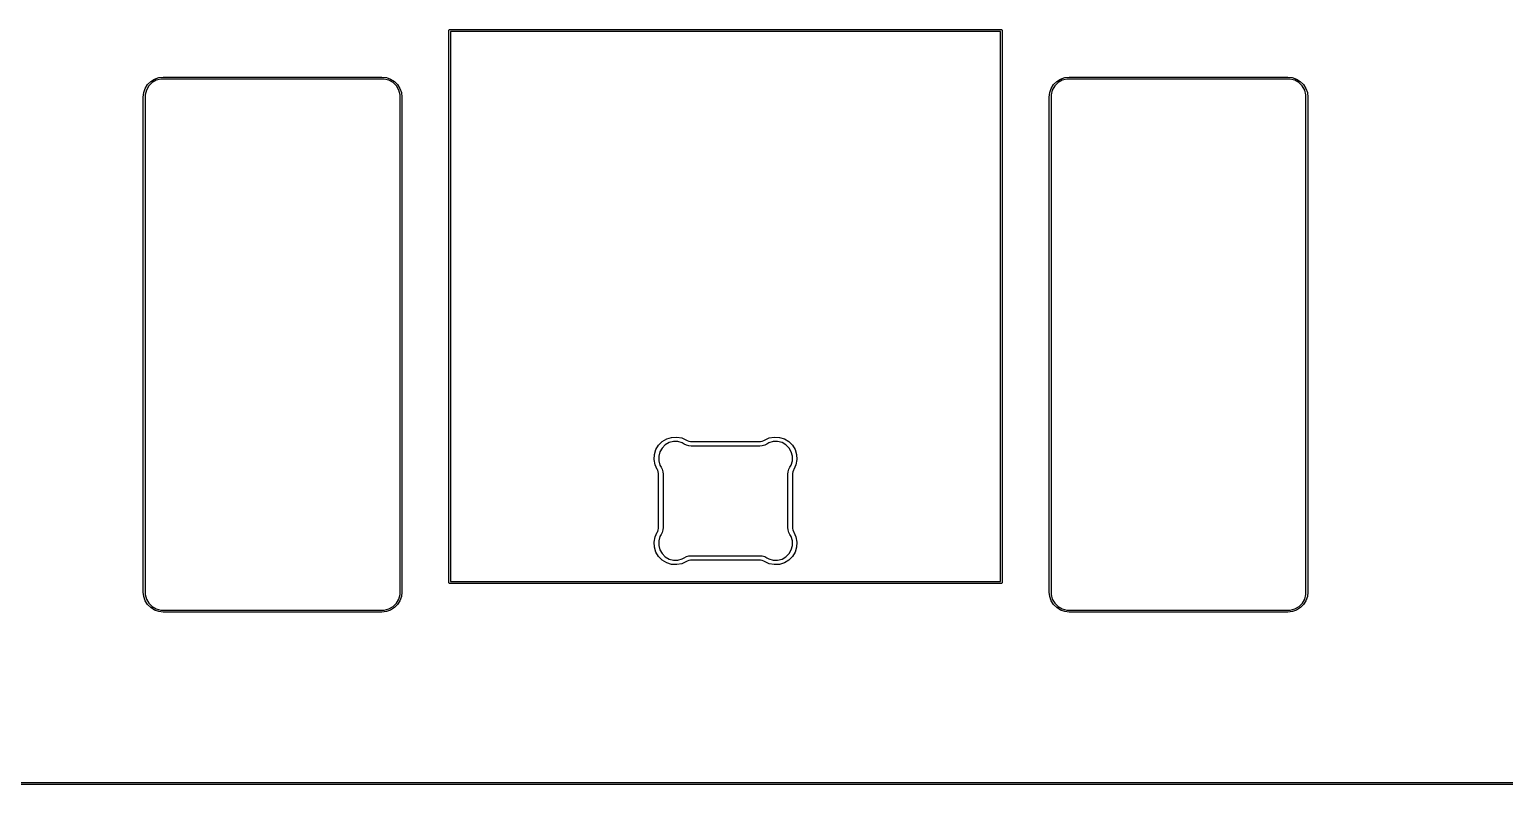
# Model space of a CAD drawing. Header units: millimetres. Extents: x 53 to 494, y -224 to -59.
# Drawn here: x 410.92 to 449.69, y -224.06 to -204.23 of the extents above; entities that cross this region are included whole.
import ezdxf

# ---------------------------------------------------------------- set-up
doc = ezdxf.new("R2010")
doc.units = ezdxf.units.MM
for name, color, linetype, true_color in [('Edge.Cuts', 254, 'CONTINUOUS', 0xd0d2cd), ('F.Courtyard', 6, 'CONTINUOUS', 0xff26e2), ('User.Eco2', 31, 'CONTINUOUS', 0xd8c852)]:
    doc.layers.add(name, color=color, linetype=linetype, true_color=true_color)

msp = doc.modelspace()

# ---------------------------------------------------------------- linework, layer by layer
at = {"layer": 'Edge.Cuts', "linetype": 'CONTINUOUS'}
for p, q in [((421.943, -204.26), (421.944903, -204.250433)), ((421.943, -218.76), (421.943, -204.26)), ((421.944903, -204.250433), (421.958433, -204.236903)), ((421.958433, -204.236903), (421.968, -204.235)), ((421.968, -204.235), (436.468, -204.235)), ((421.993, -204.285), (421.993, -218.735)), ((436.443, -204.285), (421.993, -204.285)), ((436.443, -218.735), (436.443, -204.285)), ((436.468, -204.235), (436.477567, -204.236903)), ((436.477567, -204.236903), (436.491097, -204.250433)), ((436.491097, -204.250433), (436.493, -204.26)), ((436.493, -204.26), (436.493, -218.76)), ((413.924913, -205.893178), (413.963742, -205.782212)), ((413.994121, -205.826658), (413.96175, -205.947466)), ((413.963742, -205.782212), (414.026289, -205.682669)), ((414.056656, -205.718344), (413.994121, -205.826658)), ((414.026289, -205.682669), (414.109418, -205.59954)), ((414.145093, -205.629907), (414.056656, -205.718344)), ((414.109418, -205.59954), (414.208961, -205.536993)), ((414.253407, -205.567372), (414.145093, -205.629907)), ((414.208961, -205.536993), (414.319927, -205.498164)), ((414.374215, -205.535001), (414.253407, -205.567372)), ((414.319927, -205.498164), (414.43675, -205.485001)), ((414.43675, -205.535001), (414.374215, -205.535001)), ((414.43675, -205.485001), (420.18675, -205.485001)), ((420.18675, -205.535001), (414.43675, -205.535001)), ((420.18675, -205.485001), (420.303573, -205.498164)), ((420.249285, -205.535001), (420.18675, -205.535001)), ((420.370093, -205.567372), (420.249285, -205.535001)), ((420.303573, -205.498164), (420.414539, -205.536993)), ((420.478407, -205.629907), (420.370093, -205.567372)), ((420.414539, -205.536993), (420.514082, -205.59954)), ((420.566844, -205.718344), (420.478407, -205.629907)), ((420.514082, -205.59954), (420.597211, -205.682669)), ((420.629379, -205.826658), (420.566844, -205.718344)), ((420.597211, -205.682669), (420.659758, -205.782212)), ((420.66175, -205.947466), (420.629379, -205.826658)), ((420.659758, -205.782212), (420.698587, -205.893178)), ((437.737405, -205.893176), (437.776229, -205.782205)), ((437.80661, -205.826651), (437.774246, -205.947463)), ((437.776229, -205.782205), (437.838776, -205.682658)), ((437.869143, -205.718334), (437.80661, -205.826651)), ((437.838776, -205.682658), (437.921907, -205.599527)), ((437.957583, -205.629894), (437.869143, -205.718334)), ((437.921907, -205.599527), (438.021454, -205.53698)), ((438.0659, -205.567361), (437.957583, -205.629894)), ((438.021454, -205.53698), (438.132425, -205.498156)), ((438.186712, -205.534997), (438.0659, -205.567361)), ((438.132425, -205.498156), (438.249247, -205.485001)), ((438.249248, -205.535001), (438.186712, -205.534997)), ((438.249247, -205.485001), (438.24925, -205.485001)), ((438.24925, -205.535001), (438.249248, -205.535)), ((438.249248, -205.535), (438.249248, -205.535001)), ((438.24925, -205.485001), (443.998039, -205.485001)), ((443.998039, -205.535001), (438.24925, -205.535001)), ((443.998039, -205.485001), (444.114863, -205.498163)), ((444.060574, -205.535), (443.998039, -205.535001)), ((444.181383, -205.56737), (444.060574, -205.535)), ((444.114863, -205.498163), (444.225829, -205.536991)), ((444.289697, -205.629905), (444.181383, -205.56737)), ((444.225829, -205.536991), (444.325372, -205.599538)), ((444.378135, -205.718343), (444.289697, -205.629905)), ((444.325372, -205.599538), (444.408502, -205.682668)), ((444.44067, -205.826657), (444.378135, -205.718343)), ((444.408502, -205.682668), (444.471049, -205.782211)), ((444.47304, -205.947466), (444.44067, -205.826657)), ((444.471049, -205.782211), (444.509877, -205.893177)), ((413.91175, -206.009999), (413.924913, -205.893178)), ((413.91175, -206.010001), (413.91175, -206.009999)), ((413.91175, -219.01), (413.91175, -206.010001)), ((413.96175, -205.947466), (413.96175, -206.009999)), ((413.96175, -206.009999), (413.96175, -206.010001)), ((413.96175, -206.010001), (413.96175, -219.01)), ((420.66175, -206.009999), (420.66175, -205.947466)), ((420.66175, -206.010001), (420.66175, -206.009999)), ((420.66175, -219.01), (420.66175, -206.010001)), ((420.698587, -205.893178), (420.71175, -206.009999)), ((420.71175, -206.009999), (420.71175, -206.010001)), ((420.71175, -206.010001), (420.71175, -219.01)), ((437.72425, -206.009998), (437.737405, -205.893176)), ((437.72425, -206.010001), (437.72425, -206.009998)), ((437.72425, -219.010001), (437.72425, -206.010001)), ((437.774246, -205.947463), (437.77425, -206.009999)), ((437.77425, -206.009999), (437.77425, -206.010001)), ((437.77425, -206.010001), (437.77425, -219.009999)), ((444.473039, -206.010001), (444.47304, -205.947466)), ((444.473039, -206.010003), (444.473039, -206.010001)), ((444.47425, -219.009999), (444.473039, -206.010003)), ((444.509877, -205.893177), (444.523038, -206.009996)), ((444.523038, -206.009996), (444.523039, -206.009999)), ((444.523039, -206.009999), (444.52425, -219.009999)), ((427.389909, -215.268609), (427.459884, -215.152651)), ((427.459884, -215.152651), (427.555651, -215.056884)), ((427.631536, -215.145095), (427.548095, -215.228536)), ((427.555651, -215.056884), (427.671609, -214.986909)), ((427.734018, -215.086593), (427.631536, -215.145095)), ((427.671609, -214.986909), (427.800974, -214.946819)), ((427.848294, -215.057167), (427.734018, -215.086593)), ((427.800974, -214.946819), (427.936181, -214.938958)), ((427.966285, -215.058897), (427.848294, -215.057167)), ((427.936181, -214.938958), (428.06932, -214.963787)), ((428.079649, -215.09166), (427.966285, -215.058897)), ((428.06932, -214.963787), (428.192603, -215.019852)), ((428.130082, -215.122277), (428.079649, -215.09166)), ((428.130084, -215.122279), (428.130082, -215.122277)), ((428.189026, -215.15124), (428.130084, -215.122279)), ((428.252249, -215.16901), (428.189026, -215.15124)), ((428.192603, -215.019852), (428.192606, -215.019853)), ((428.192606, -215.019853), (428.211358, -215.031327)), ((428.211358, -215.031327), (428.252425, -215.047036)), ((428.252425, -215.047036), (428.295662, -215.055023)), ((428.295662, -215.055023), (428.317646, -215.055)), ((428.317646, -215.055), (428.317647, -215.055)), ((428.317647, -215.055), (429.218, -215.055)), ((429.218, -215.055), (430.118353, -215.055)), ((430.118353, -215.055), (430.118354, -215.055)), ((430.118354, -215.055), (430.118355, -215.055)), ((430.118355, -215.055), (430.140339, -215.055024)), ((430.140339, -215.055024), (430.183575, -215.047037)), ((430.183575, -215.047037), (430.224641, -215.031328)), ((430.246974, -215.15124), (430.183751, -215.169011)), ((430.224641, -215.031328), (430.243393, -215.019854)), ((430.243393, -215.019854), (430.243394, -215.019853)), ((430.243394, -215.019853), (430.243395, -215.019853)), ((430.243395, -215.019853), (430.36668, -214.963787)), ((430.305917, -215.122278), (430.246974, -215.15124)), ((430.356351, -215.091661), (430.305917, -215.122277)), ((430.305917, -215.122277), (430.305917, -215.122278)), ((430.469715, -215.058898), (430.356351, -215.091661)), ((430.36668, -214.963787), (430.499819, -214.938959)), ((430.587706, -215.057168), (430.469715, -215.058898)), ((430.499819, -214.938959), (430.635026, -214.94682)), ((430.701982, -215.086594), (430.587706, -215.057168)), ((430.635026, -214.94682), (430.764391, -214.98691)), ((430.804463, -215.145096), (430.701982, -215.086594)), ((430.764391, -214.98691), (430.880348, -215.056885)), ((430.887904, -215.228537), (430.804463, -215.145096)), ((430.880348, -215.056885), (430.976115, -215.152652)), ((430.976115, -215.152652), (431.04609, -215.268609)), ((427.341958, -215.533181), (427.349819, -215.397974)), ((427.366787, -215.66632), (427.341958, -215.533181)), ((427.349819, -215.397974), (427.389909, -215.268609)), ((427.489593, -215.331018), (427.460167, -215.445294)), ((427.460167, -215.445294), (427.461897, -215.563285)), ((427.548095, -215.228536), (427.489593, -215.331018)), ((428.317646, -215.174999), (428.252249, -215.16901)), ((428.317647, -215.175), (428.317646, -215.174999)), ((428.317648, -215.175), (428.317647, -215.175)), ((429.218, -215.175), (428.317648, -215.175)), ((430.118351, -215.175), (429.218, -215.175)), ((430.118353, -215.175), (430.118351, -215.175)), ((430.118354, -215.174999), (430.118353, -215.175)), ((430.183751, -215.169011), (430.118354, -215.174999)), ((430.946406, -215.331018), (430.887904, -215.228537)), ((430.975832, -215.445294), (430.946406, -215.331018)), ((430.974102, -215.563285), (430.975832, -215.445294)), ((431.04609, -215.268609), (431.08618, -215.397974)), ((431.094041, -215.533181), (431.069213, -215.66632)), ((431.08618, -215.397974), (431.094041, -215.533181)), ((427.422852, -215.789603), (427.366787, -215.66632)), ((427.422853, -215.789606), (427.422852, -215.789603)), ((427.434327, -215.808358), (427.422853, -215.789606)), ((427.450036, -215.849425), (427.434327, -215.808358)), ((427.458023, -215.892662), (427.450036, -215.849425)), ((427.457999, -216.615), (427.458, -215.914647)), ((427.458, -215.914646), (427.458023, -215.892662)), ((427.458, -215.914647), (427.458, -215.914646)), ((427.461897, -215.563285), (427.49466, -215.676649)), ((427.49466, -215.676649), (427.525277, -215.727082)), ((427.525277, -215.727082), (427.525279, -215.727084)), ((427.525279, -215.727084), (427.55424, -215.786026)), ((427.55424, -215.786026), (427.57201, -215.849249)), ((427.57201, -215.849249), (427.577999, -215.914646)), ((427.577999, -215.914646), (427.578, -215.914647)), ((427.578, -215.914647), (427.577999, -216.615)), ((430.858, -215.914647), (430.858003, -215.914631)), ((430.858001, -216.615), (430.858, -215.914647)), ((430.858003, -215.914631), (430.863978, -215.849252)), ((430.863978, -215.849252), (430.881753, -215.786017)), ((430.881753, -215.786017), (430.910719, -215.727089)), ((430.910719, -215.727089), (430.910721, -215.727085)), ((430.910721, -215.727085), (430.910726, -215.727075)), ((430.910726, -215.727075), (430.91073, -215.727069)), ((430.91073, -215.727069), (430.910731, -215.727067)), ((430.910731, -215.727067), (430.941339, -215.676649)), ((430.941339, -215.676649), (430.974102, -215.563285)), ((430.985953, -215.849422), (430.977972, -215.89265)), ((430.977972, -215.89265), (430.978, -215.914629)), ((430.978, -215.914629), (430.977997, -215.914635)), ((430.977997, -215.914635), (430.978, -215.914647)), ((430.978, -215.914647), (430.978001, -216.615)), ((431.001663, -215.808366), (430.985953, -215.849422)), ((431.013138, -215.789621), (431.001663, -215.808366)), ((431.01314, -215.78961), (431.013138, -215.789621)), ((431.013147, -215.789605), (431.01314, -215.78961)), ((431.069213, -215.66632), (431.013147, -215.789605)), ((427.458, -217.315353), (427.457999, -216.615)), ((427.577999, -216.615), (427.577999, -217.315351)), ((430.858, -217.31535), (430.858001, -216.615)), ((430.978001, -216.615), (430.978, -217.315353)), ((427.366787, -217.56368), (427.422853, -217.440395)), ((427.422853, -217.440394), (427.434327, -217.421642)), ((427.422853, -217.440395), (427.422853, -217.440394)), ((427.434327, -217.421642), (427.450036, -217.380575)), ((427.450036, -217.380575), (427.458023, -217.337338)), ((427.458, -217.315354), (427.458, -217.315353)), ((427.458023, -217.337338), (427.458, -217.315354)), ((427.55424, -217.443974), (427.525279, -217.502916)), ((427.57201, -217.380751), (427.55424, -217.443974)), ((427.578, -217.315352), (427.57201, -217.380751)), ((427.577999, -217.315351), (427.578, -217.315352)), ((430.858, -217.315351), (430.858, -217.31535)), ((430.863989, -217.380751), (430.858, -217.315351)), ((430.88176, -217.443974), (430.863989, -217.380751)), ((430.91072, -217.502913), (430.88176, -217.443974)), ((430.978, -217.315355), (430.977976, -217.337339)), ((430.977976, -217.337339), (430.985963, -217.380575)), ((430.978, -217.315353), (430.977999, -217.315354)), ((430.977999, -217.315354), (430.978, -217.315355)), ((430.985963, -217.380575), (431.001672, -217.421641)), ((431.001672, -217.421641), (431.013146, -217.440393)), ((431.013146, -217.440393), (431.013147, -217.440394)), ((431.013147, -217.440394), (431.069214, -217.56368)), ((427.341959, -217.696819), (427.366787, -217.56368)), ((427.34982, -217.832026), (427.341959, -217.696819)), ((427.38991, -217.961391), (427.34982, -217.832026)), ((427.461898, -217.666715), (427.460168, -217.784706)), ((427.460168, -217.784706), (427.489594, -217.898982)), ((427.494661, -217.553351), (427.461898, -217.666715)), ((427.525277, -217.502917), (427.494661, -217.553351)), ((427.525279, -217.502916), (427.525277, -217.502917)), ((430.910721, -217.502916), (430.91072, -217.502913)), ((430.94134, -217.553351), (430.910721, -217.502916)), ((430.974104, -217.666716), (430.94134, -217.553351)), ((430.946408, -217.898983), (430.975834, -217.784707)), ((430.975834, -217.784707), (430.974104, -217.666716)), ((431.086183, -217.832026), (431.046092, -217.961392)), ((431.069214, -217.56368), (431.094043, -217.696819)), ((431.094043, -217.696819), (431.086183, -217.832026)), ((427.459885, -218.077348), (427.38991, -217.961391)), ((427.555652, -218.173115), (427.459885, -218.077348)), ((427.489594, -217.898982), (427.548096, -218.001463)), ((427.548096, -218.001463), (427.631537, -218.084904)), ((427.671609, -218.24309), (427.555652, -218.173115)), ((427.631537, -218.084904), (427.734018, -218.143406)), ((427.800974, -218.28318), (427.671609, -218.24309)), ((427.734018, -218.143406), (427.848294, -218.172832)), ((427.848294, -218.172832), (427.966285, -218.171102)), ((428.06932, -218.266213), (427.936181, -218.291041)), ((427.966285, -218.171102), (428.079649, -218.138339)), ((428.192603, -218.210147), (428.06932, -218.266213)), ((428.079649, -218.138339), (428.130082, -218.107722)), ((428.130082, -218.107722), (428.130084, -218.107721)), ((428.130084, -218.107721), (428.189026, -218.07876)), ((428.189026, -218.07876), (428.252249, -218.06099)), ((428.192606, -218.210147), (428.192603, -218.210147)), ((428.211358, -218.198673), (428.192606, -218.210147)), ((428.252425, -218.182964), (428.211358, -218.198673)), ((428.252249, -218.06099), (428.317646, -218.055)), ((428.295662, -218.174977), (428.252425, -218.182964)), ((428.317646, -218.175), (428.295662, -218.174977)), ((428.317646, -218.055), (428.317647, -218.055)), ((428.317647, -218.175), (428.317646, -218.174999)), ((428.317646, -218.174999), (428.317646, -218.175)), ((428.317647, -218.055), (429.218, -218.055)), ((429.218, -218.175), (428.317647, -218.175)), ((429.218, -218.055), (430.118353, -218.055)), ((430.118352, -218.175), (429.218, -218.175)), ((430.118353, -218.175), (430.118352, -218.175)), ((430.118353, -218.055), (430.118354, -218.055)), ((430.140337, -218.174977), (430.118353, -218.174999)), ((430.118353, -218.174999), (430.118353, -218.175)), ((430.118354, -218.055), (430.183752, -218.060991)), ((430.183575, -218.182965), (430.140337, -218.174977)), ((430.224642, -218.198674), (430.183575, -218.182965)), ((430.183752, -218.060991), (430.246973, -218.078761)), ((430.243393, -218.210146), (430.224642, -218.198674)), ((430.243394, -218.210147), (430.243393, -218.210146)), ((430.36668, -218.266214), (430.243394, -218.210147)), ((430.246973, -218.078761), (430.305914, -218.10772)), ((430.305914, -218.10772), (430.305916, -218.107721)), ((430.305916, -218.107721), (430.356351, -218.13834)), ((430.356351, -218.13834), (430.469716, -218.171104)), ((430.499819, -218.291043), (430.36668, -218.266214)), ((430.469716, -218.171104), (430.587707, -218.172834)), ((430.587707, -218.172834), (430.701983, -218.143408)), ((430.764392, -218.243092), (430.635026, -218.283183)), ((430.701983, -218.143408), (430.804465, -218.084907)), ((430.88035, -218.173117), (430.764392, -218.243092)), ((430.804465, -218.084907), (430.887907, -218.001465)), ((430.976117, -218.07735), (430.88035, -218.173117)), ((430.887907, -218.001465), (430.946408, -217.898983)), ((431.046092, -217.961392), (430.976117, -218.07735)), ((427.936181, -218.291041), (427.800974, -218.28318)), ((430.635026, -218.283183), (430.499819, -218.291043)), ((413.91175, -219.010001), (413.91175, -219.01)), ((413.924913, -219.126824), (413.91175, -219.010001)), ((413.96175, -219.01), (413.96175, -219.010001)), ((413.96175, -219.010001), (413.96175, -219.072536)), ((420.66175, -219.010001), (420.66175, -219.01)), ((420.66175, -219.072536), (420.66175, -219.010001)), ((420.71175, -219.010001), (420.698587, -219.126824)), ((420.71175, -219.01), (420.71175, -219.010001)), ((421.944903, -218.769567), (421.943, -218.76)), ((421.958433, -218.783097), (421.944903, -218.769567)), ((421.968, -218.785), (421.958433, -218.783097)), ((436.468, -218.785), (421.968, -218.785)), ((421.993, -218.735), (436.443, -218.735)), ((436.477567, -218.783097), (436.468, -218.785)), ((436.491097, -218.769567), (436.477567, -218.783097)), ((436.493, -218.76), (436.491097, -218.769567)), ((437.72425, -219.010002), (437.72425, -219.010001)), ((437.737415, -219.126824), (437.72425, -219.010002)), ((437.77425, -219.009999), (437.77425, -219.01)), ((437.77425, -219.01), (437.774251, -219.072535)), ((444.474246, -219.072533), (444.47425, -219.009999)), ((444.52425, -219.010003), (444.51108, -219.126823)), ((444.52425, -219.009999), (444.524249, -219.010001)), ((444.524249, -219.010001), (444.52425, -219.010003)), ((413.963742, -219.23779), (413.924913, -219.126824)), ((413.96175, -219.072536), (413.994121, -219.193344)), ((414.026289, -219.337333), (413.963742, -219.23779)), ((413.994121, -219.193344), (414.056656, -219.301658)), ((414.109418, -219.420462), (414.026289, -219.337333)), ((414.056656, -219.301658), (414.145093, -219.390095)), ((414.208961, -219.483009), (414.109418, -219.420462)), ((414.145093, -219.390095), (414.253407, -219.45263)), ((420.370093, -219.45263), (420.478407, -219.390095)), ((420.514082, -219.420462), (420.414539, -219.483009)), ((420.478407, -219.390095), (420.566844, -219.301658)), ((420.597211, -219.337333), (420.514082, -219.420462)), ((420.566844, -219.301658), (420.629379, -219.193344)), ((420.659758, -219.23779), (420.597211, -219.337333)), ((420.629379, -219.193344), (420.66175, -219.072536)), ((420.698587, -219.126824), (420.659758, -219.23779)), ((437.776245, -219.237788), (437.737415, -219.126824)), ((437.774251, -219.072535), (437.806624, -219.193342)), ((437.838793, -219.33733), (437.776245, -219.237788)), ((437.806624, -219.193342), (437.869159, -219.301654)), ((437.921921, -219.420458), (437.838793, -219.33733)), ((437.869159, -219.301654), (437.957597, -219.390092)), ((438.021463, -219.483006), (437.921921, -219.420458)), ((437.957597, -219.390092), (438.065909, -219.452627)), ((444.182587, -219.452621), (444.290897, -219.390084)), ((444.326573, -219.420451), (444.227033, -219.482999)), ((444.290897, -219.390084), (444.379333, -219.301648)), ((444.4097, -219.337324), (444.326573, -219.420451)), ((444.379333, -219.301648), (444.44187, -219.193338)), ((444.472248, -219.237784), (444.4097, -219.337324)), ((444.44187, -219.193338), (444.474246, -219.072533)), ((444.51108, -219.126823), (444.472248, -219.237784)), ((414.319927, -219.521838), (414.208961, -219.483009)), ((414.253407, -219.45263), (414.374215, -219.485001)), ((414.43675, -219.535001), (414.319927, -219.521838)), ((414.374215, -219.485001), (414.43675, -219.485001)), ((414.43675, -219.485001), (420.18675, -219.485001)), ((420.18675, -219.535001), (414.43675, -219.535001)), ((420.18675, -219.485001), (420.249285, -219.485001)), ((420.303573, -219.521838), (420.18675, -219.535001)), ((420.249285, -219.485001), (420.370093, -219.45263)), ((420.414539, -219.483009), (420.303573, -219.521838)), ((438.132427, -219.521836), (438.021463, -219.483006)), ((438.065909, -219.452627), (438.186716, -219.485)), ((438.249249, -219.535001), (438.132427, -219.521836)), ((438.186716, -219.485), (438.249251, -219.485001)), ((438.24925, -219.535001), (438.249249, -219.535)), ((438.249249, -219.535), (438.249249, -219.535001)), ((443.99925, -219.535001), (438.24925, -219.535001)), ((438.249251, -219.485001), (443.999248, -219.485001)), ((443.999248, -219.485001), (444.061782, -219.484997)), ((443.999251, -219.535), (443.99925, -219.535001)), ((443.999252, -219.535001), (443.999251, -219.535)), ((444.116072, -219.521831), (443.999252, -219.535001)), ((444.061782, -219.484997), (444.182587, -219.452621)), ((444.227033, -219.482999), (444.116072, -219.521831)), ((493.5, -224.065), (53.5, -224.065)), ((53.525, -224.015), (493.475, -224.015))]:
    msp.add_line(p, q, dxfattribs=at)
at = {"layer": 'F.Courtyard', "linetype": 'CONTINUOUS'}
for p, q in [((421.943, -204.26), (421.944903, -204.250433)), ((421.943, -218.76), (421.943, -204.26)), ((421.944903, -204.250433), (421.958433, -204.236903)), ((421.958433, -204.236903), (421.968, -204.235)), ((421.968, -204.235), (436.468, -204.235)), ((421.993, -204.285), (421.993, -218.735)), ((436.443, -204.285), (421.993, -204.285)), ((436.443, -218.735), (436.443, -204.285)), ((436.468, -204.235), (436.477567, -204.236903)), ((436.477567, -204.236903), (436.491097, -204.250433)), ((436.491097, -204.250433), (436.493, -204.26)), ((436.493, -204.26), (436.493, -218.76)), ((413.924913, -205.893178), (413.963742, -205.782212)), ((413.994121, -205.826658), (413.96175, -205.947466)), ((413.963742, -205.782212), (414.026289, -205.682669)), ((414.056656, -205.718344), (413.994121, -205.826658)), ((414.026289, -205.682669), (414.109418, -205.59954)), ((414.145093, -205.629907), (414.056656, -205.718344)), ((414.109418, -205.59954), (414.208961, -205.536993)), ((414.253407, -205.567372), (414.145093, -205.629907)), ((414.208961, -205.536993), (414.319927, -205.498164)), ((414.374215, -205.535001), (414.253407, -205.567372)), ((414.319927, -205.498164), (414.43675, -205.485001)), ((414.43675, -205.535001), (414.374215, -205.535001)), ((414.43675, -205.485001), (420.18675, -205.485001)), ((420.18675, -205.535001), (414.43675, -205.535001)), ((420.18675, -205.485001), (420.303573, -205.498164)), ((420.249285, -205.535001), (420.18675, -205.535001)), ((420.370093, -205.567372), (420.249285, -205.535001)), ((420.303573, -205.498164), (420.414539, -205.536993)), ((420.478407, -205.629907), (420.370093, -205.567372)), ((420.414539, -205.536993), (420.514082, -205.59954)), ((420.566844, -205.718344), (420.478407, -205.629907)), ((420.514082, -205.59954), (420.597211, -205.682669)), ((420.629379, -205.826658), (420.566844, -205.718344)), ((420.597211, -205.682669), (420.659758, -205.782212)), ((420.66175, -205.947466), (420.629379, -205.826658)), ((420.659758, -205.782212), (420.698587, -205.893178)), ((437.737405, -205.893176), (437.776229, -205.782205)), ((437.80661, -205.826651), (437.774246, -205.947463)), ((437.776229, -205.782205), (437.838776, -205.682658)), ((437.869143, -205.718334), (437.80661, -205.826651)), ((437.838776, -205.682658), (437.921907, -205.599527)), ((437.957583, -205.629894), (437.869143, -205.718334)), ((437.921907, -205.599527), (438.021454, -205.53698)), ((438.0659, -205.567361), (437.957583, -205.629894)), ((438.021454, -205.53698), (438.132425, -205.498156)), ((438.186712, -205.534997), (438.0659, -205.567361)), ((438.132425, -205.498156), (438.249247, -205.485001)), ((438.249248, -205.535001), (438.186712, -205.534997)), ((438.249247, -205.485001), (438.24925, -205.485001)), ((438.24925, -205.535001), (438.249248, -205.535)), ((438.249248, -205.535), (438.249248, -205.535001)), ((438.24925, -205.485001), (443.998039, -205.485001)), ((443.998039, -205.535001), (438.24925, -205.535001)), ((443.998039, -205.485001), (444.114863, -205.498163)), ((444.060574, -205.535), (443.998039, -205.535001)), ((444.181383, -205.56737), (444.060574, -205.535)), ((444.114863, -205.498163), (444.225829, -205.536991)), ((444.289697, -205.629905), (444.181383, -205.56737)), ((444.225829, -205.536991), (444.325372, -205.599538)), ((444.378135, -205.718343), (444.289697, -205.629905)), ((444.325372, -205.599538), (444.408502, -205.682668)), ((444.44067, -205.826657), (444.378135, -205.718343)), ((444.408502, -205.682668), (444.471049, -205.782211)), ((444.47304, -205.947466), (444.44067, -205.826657)), ((444.471049, -205.782211), (444.509877, -205.893177)), ((413.91175, -206.009999), (413.924913, -205.893178)), ((413.91175, -206.010001), (413.91175, -206.009999)), ((413.91175, -219.01), (413.91175, -206.010001)), ((413.96175, -205.947466), (413.96175, -206.009999)), ((413.96175, -206.009999), (413.96175, -206.010001)), ((413.96175, -206.010001), (413.96175, -219.01)), ((420.66175, -206.009999), (420.66175, -205.947466)), ((420.66175, -206.010001), (420.66175, -206.009999)), ((420.66175, -219.01), (420.66175, -206.010001)), ((420.698587, -205.893178), (420.71175, -206.009999)), ((420.71175, -206.009999), (420.71175, -206.010001)), ((420.71175, -206.010001), (420.71175, -219.01)), ((437.72425, -206.009998), (437.737405, -205.893176)), ((437.72425, -206.010001), (437.72425, -206.009998)), ((437.72425, -219.010001), (437.72425, -206.010001)), ((437.774246, -205.947463), (437.77425, -206.009999)), ((437.77425, -206.009999), (437.77425, -206.010001)), ((437.77425, -206.010001), (437.77425, -219.009999)), ((444.473039, -206.010001), (444.47304, -205.947466)), ((444.473039, -206.010003), (444.473039, -206.010001)), ((444.47425, -219.009999), (444.473039, -206.010003)), ((444.509877, -205.893177), (444.523038, -206.009996)), ((444.523038, -206.009996), (444.523039, -206.009999)), ((444.523039, -206.009999), (444.52425, -219.009999)), ((427.389909, -215.268609), (427.459884, -215.152651)), ((427.459884, -215.152651), (427.555651, -215.056884)), ((427.631536, -215.145095), (427.548095, -215.228536)), ((427.555651, -215.056884), (427.671609, -214.986909)), ((427.734018, -215.086593), (427.631536, -215.145095)), ((427.671609, -214.986909), (427.800974, -214.946819)), ((427.848294, -215.057167), (427.734018, -215.086593)), ((427.800974, -214.946819), (427.936181, -214.938958)), ((427.966285, -215.058897), (427.848294, -215.057167)), ((427.936181, -214.938958), (428.06932, -214.963787)), ((428.079649, -215.09166), (427.966285, -215.058897)), ((428.06932, -214.963787), (428.192603, -215.019852)), ((428.130082, -215.122277), (428.079649, -215.09166)), ((428.130084, -215.122279), (428.130082, -215.122277)), ((428.189026, -215.15124), (428.130084, -215.122279)), ((428.252249, -215.16901), (428.189026, -215.15124)), ((428.192603, -215.019852), (428.192606, -215.019853)), ((428.192606, -215.019853), (428.211358, -215.031327)), ((428.211358, -215.031327), (428.252425, -215.047036)), ((428.252425, -215.047036), (428.295662, -215.055023)), ((428.295662, -215.055023), (428.317646, -215.055)), ((428.317646, -215.055), (428.317647, -215.055)), ((428.317647, -215.055), (429.218, -215.055)), ((429.218, -215.055), (430.118353, -215.055)), ((430.118353, -215.055), (430.118354, -215.055)), ((430.118354, -215.055), (430.118355, -215.055)), ((430.118355, -215.055), (430.140339, -215.055024)), ((430.140339, -215.055024), (430.183575, -215.047037)), ((430.183575, -215.047037), (430.224641, -215.031328)), ((430.246974, -215.15124), (430.183751, -215.169011)), ((430.224641, -215.031328), (430.243393, -215.019854)), ((430.243393, -215.019854), (430.243394, -215.019853)), ((430.243394, -215.019853), (430.243395, -215.019853)), ((430.243395, -215.019853), (430.36668, -214.963787)), ((430.305917, -215.122278), (430.246974, -215.15124)), ((430.356351, -215.091661), (430.305917, -215.122277)), ((430.305917, -215.122277), (430.305917, -215.122278)), ((430.469715, -215.058898), (430.356351, -215.091661)), ((430.36668, -214.963787), (430.499819, -214.938959)), ((430.587706, -215.057168), (430.469715, -215.058898)), ((430.499819, -214.938959), (430.635026, -214.94682)), ((430.701982, -215.086594), (430.587706, -215.057168)), ((430.635026, -214.94682), (430.764391, -214.98691)), ((430.804463, -215.145096), (430.701982, -215.086594)), ((430.764391, -214.98691), (430.880348, -215.056885)), ((430.887904, -215.228537), (430.804463, -215.145096)), ((430.880348, -215.056885), (430.976115, -215.152652)), ((430.976115, -215.152652), (431.04609, -215.268609)), ((427.341958, -215.533181), (427.349819, -215.397974)), ((427.366787, -215.66632), (427.341958, -215.533181)), ((427.349819, -215.397974), (427.389909, -215.268609)), ((427.489593, -215.331018), (427.460167, -215.445294)), ((427.460167, -215.445294), (427.461897, -215.563285)), ((427.548095, -215.228536), (427.489593, -215.331018)), ((428.317646, -215.174999), (428.252249, -215.16901)), ((428.317647, -215.175), (428.317646, -215.174999)), ((428.317648, -215.175), (428.317647, -215.175)), ((429.218, -215.175), (428.317648, -215.175)), ((430.118351, -215.175), (429.218, -215.175)), ((430.118353, -215.175), (430.118351, -215.175)), ((430.118354, -215.174999), (430.118353, -215.175)), ((430.183751, -215.169011), (430.118354, -215.174999)), ((430.946406, -215.331018), (430.887904, -215.228537)), ((430.975832, -215.445294), (430.946406, -215.331018)), ((430.974102, -215.563285), (430.975832, -215.445294)), ((431.04609, -215.268609), (431.08618, -215.397974)), ((431.094041, -215.533181), (431.069213, -215.66632)), ((431.08618, -215.397974), (431.094041, -215.533181)), ((427.422852, -215.789603), (427.366787, -215.66632)), ((427.422853, -215.789606), (427.422852, -215.789603)), ((427.434327, -215.808358), (427.422853, -215.789606)), ((427.450036, -215.849425), (427.434327, -215.808358)), ((427.458023, -215.892662), (427.450036, -215.849425)), ((427.457999, -216.615), (427.458, -215.914647)), ((427.458, -215.914646), (427.458023, -215.892662)), ((427.458, -215.914647), (427.458, -215.914646)), ((427.461897, -215.563285), (427.49466, -215.676649)), ((427.49466, -215.676649), (427.525277, -215.727082)), ((427.525277, -215.727082), (427.525279, -215.727084)), ((427.525279, -215.727084), (427.55424, -215.786026)), ((427.55424, -215.786026), (427.57201, -215.849249)), ((427.57201, -215.849249), (427.577999, -215.914646)), ((427.577999, -215.914646), (427.578, -215.914647)), ((427.578, -215.914647), (427.577999, -216.615)), ((430.858, -215.914647), (430.858003, -215.914631)), ((430.858001, -216.615), (430.858, -215.914647)), ((430.858003, -215.914631), (430.863978, -215.849252)), ((430.863978, -215.849252), (430.881753, -215.786017)), ((430.881753, -215.786017), (430.910719, -215.727089)), ((430.910719, -215.727089), (430.910721, -215.727085)), ((430.910721, -215.727085), (430.910726, -215.727075)), ((430.910726, -215.727075), (430.91073, -215.727069)), ((430.91073, -215.727069), (430.910731, -215.727067)), ((430.910731, -215.727067), (430.941339, -215.676649)), ((430.941339, -215.676649), (430.974102, -215.563285)), ((430.985953, -215.849422), (430.977972, -215.89265)), ((430.977972, -215.89265), (430.978, -215.914629)), ((430.978, -215.914629), (430.977997, -215.914635)), ((430.977997, -215.914635), (430.978, -215.914647)), ((430.978, -215.914647), (430.978001, -216.615)), ((431.001663, -215.808366), (430.985953, -215.849422)), ((431.013138, -215.789621), (431.001663, -215.808366)), ((431.01314, -215.78961), (431.013138, -215.789621)), ((431.013147, -215.789605), (431.01314, -215.78961)), ((431.069213, -215.66632), (431.013147, -215.789605)), ((427.458, -217.315353), (427.457999, -216.615)), ((427.577999, -216.615), (427.577999, -217.315351)), ((430.858, -217.31535), (430.858001, -216.615)), ((430.978001, -216.615), (430.978, -217.315353)), ((427.366787, -217.56368), (427.422853, -217.440395)), ((427.422853, -217.440394), (427.434327, -217.421642)), ((427.422853, -217.440395), (427.422853, -217.440394)), ((427.434327, -217.421642), (427.450036, -217.380575)), ((427.450036, -217.380575), (427.458023, -217.337338)), ((427.458, -217.315354), (427.458, -217.315353)), ((427.458023, -217.337338), (427.458, -217.315354)), ((427.55424, -217.443974), (427.525279, -217.502916)), ((427.57201, -217.380751), (427.55424, -217.443974)), ((427.578, -217.315352), (427.57201, -217.380751)), ((427.577999, -217.315351), (427.578, -217.315352)), ((430.858, -217.315351), (430.858, -217.31535)), ((430.863989, -217.380751), (430.858, -217.315351)), ((430.88176, -217.443974), (430.863989, -217.380751)), ((430.91072, -217.502913), (430.88176, -217.443974)), ((430.978, -217.315355), (430.977976, -217.337339)), ((430.977976, -217.337339), (430.985963, -217.380575)), ((430.978, -217.315353), (430.977999, -217.315354)), ((430.977999, -217.315354), (430.978, -217.315355)), ((430.985963, -217.380575), (431.001672, -217.421641)), ((431.001672, -217.421641), (431.013146, -217.440393)), ((431.013146, -217.440393), (431.013147, -217.440394)), ((431.013147, -217.440394), (431.069214, -217.56368)), ((427.341959, -217.696819), (427.366787, -217.56368)), ((427.34982, -217.832026), (427.341959, -217.696819)), ((427.38991, -217.961391), (427.34982, -217.832026)), ((427.461898, -217.666715), (427.460168, -217.784706)), ((427.460168, -217.784706), (427.489594, -217.898982)), ((427.494661, -217.553351), (427.461898, -217.666715)), ((427.525277, -217.502917), (427.494661, -217.553351)), ((427.525279, -217.502916), (427.525277, -217.502917)), ((430.910721, -217.502916), (430.91072, -217.502913)), ((430.94134, -217.553351), (430.910721, -217.502916)), ((430.974104, -217.666716), (430.94134, -217.553351)), ((430.946408, -217.898983), (430.975834, -217.784707)), ((430.975834, -217.784707), (430.974104, -217.666716)), ((431.086183, -217.832026), (431.046092, -217.961392)), ((431.069214, -217.56368), (431.094043, -217.696819)), ((431.094043, -217.696819), (431.086183, -217.832026)), ((427.459885, -218.077348), (427.38991, -217.961391)), ((427.555652, -218.173115), (427.459885, -218.077348)), ((427.489594, -217.898982), (427.548096, -218.001463)), ((427.548096, -218.001463), (427.631537, -218.084904)), ((427.671609, -218.24309), (427.555652, -218.173115)), ((427.631537, -218.084904), (427.734018, -218.143406)), ((427.800974, -218.28318), (427.671609, -218.24309)), ((427.734018, -218.143406), (427.848294, -218.172832)), ((427.848294, -218.172832), (427.966285, -218.171102)), ((428.06932, -218.266213), (427.936181, -218.291041)), ((427.966285, -218.171102), (428.079649, -218.138339)), ((428.192603, -218.210147), (428.06932, -218.266213)), ((428.079649, -218.138339), (428.130082, -218.107722)), ((428.130082, -218.107722), (428.130084, -218.107721)), ((428.130084, -218.107721), (428.189026, -218.07876)), ((428.189026, -218.07876), (428.252249, -218.06099)), ((428.192606, -218.210147), (428.192603, -218.210147)), ((428.211358, -218.198673), (428.192606, -218.210147)), ((428.252425, -218.182964), (428.211358, -218.198673)), ((428.252249, -218.06099), (428.317646, -218.055)), ((428.295662, -218.174977), (428.252425, -218.182964)), ((428.317646, -218.175), (428.295662, -218.174977)), ((428.317646, -218.055), (428.317647, -218.055)), ((428.317647, -218.175), (428.317646, -218.174999)), ((428.317646, -218.174999), (428.317646, -218.175)), ((428.317647, -218.055), (429.218, -218.055)), ((429.218, -218.175), (428.317647, -218.175)), ((429.218, -218.055), (430.118353, -218.055)), ((430.118352, -218.175), (429.218, -218.175)), ((430.118353, -218.175), (430.118352, -218.175)), ((430.118353, -218.055), (430.118354, -218.055)), ((430.140337, -218.174977), (430.118353, -218.174999)), ((430.118353, -218.174999), (430.118353, -218.175)), ((430.118354, -218.055), (430.183752, -218.060991)), ((430.183575, -218.182965), (430.140337, -218.174977)), ((430.224642, -218.198674), (430.183575, -218.182965)), ((430.183752, -218.060991), (430.246973, -218.078761)), ((430.243393, -218.210146), (430.224642, -218.198674)), ((430.243394, -218.210147), (430.243393, -218.210146)), ((430.36668, -218.266214), (430.243394, -218.210147)), ((430.246973, -218.078761), (430.305914, -218.10772)), ((430.305914, -218.10772), (430.305916, -218.107721)), ((430.305916, -218.107721), (430.356351, -218.13834)), ((430.356351, -218.13834), (430.469716, -218.171104)), ((430.499819, -218.291043), (430.36668, -218.266214)), ((430.469716, -218.171104), (430.587707, -218.172834)), ((430.587707, -218.172834), (430.701983, -218.143408)), ((430.764392, -218.243092), (430.635026, -218.283183)), ((430.701983, -218.143408), (430.804465, -218.084907)), ((430.88035, -218.173117), (430.764392, -218.243092)), ((430.804465, -218.084907), (430.887907, -218.001465)), ((430.976117, -218.07735), (430.88035, -218.173117)), ((430.887907, -218.001465), (430.946408, -217.898983)), ((431.046092, -217.961392), (430.976117, -218.07735)), ((427.936181, -218.291041), (427.800974, -218.28318)), ((430.635026, -218.283183), (430.499819, -218.291043)), ((413.91175, -219.010001), (413.91175, -219.01)), ((413.924913, -219.126824), (413.91175, -219.010001)), ((413.96175, -219.01), (413.96175, -219.010001)), ((413.96175, -219.010001), (413.96175, -219.072536)), ((420.66175, -219.010001), (420.66175, -219.01)), ((420.66175, -219.072536), (420.66175, -219.010001)), ((420.71175, -219.010001), (420.698587, -219.126824)), ((420.71175, -219.01), (420.71175, -219.010001)), ((421.944903, -218.769567), (421.943, -218.76)), ((421.958433, -218.783097), (421.944903, -218.769567)), ((421.968, -218.785), (421.958433, -218.783097)), ((436.468, -218.785), (421.968, -218.785)), ((421.993, -218.735), (436.443, -218.735)), ((436.477567, -218.783097), (436.468, -218.785)), ((436.491097, -218.769567), (436.477567, -218.783097)), ((436.493, -218.76), (436.491097, -218.769567)), ((437.72425, -219.010002), (437.72425, -219.010001)), ((437.737415, -219.126824), (437.72425, -219.010002)), ((437.77425, -219.009999), (437.77425, -219.01)), ((437.77425, -219.01), (437.774251, -219.072535)), ((444.474246, -219.072533), (444.47425, -219.009999)), ((444.52425, -219.010003), (444.51108, -219.126823)), ((444.52425, -219.009999), (444.524249, -219.010001)), ((444.524249, -219.010001), (444.52425, -219.010003)), ((413.963742, -219.23779), (413.924913, -219.126824)), ((413.96175, -219.072536), (413.994121, -219.193344)), ((414.026289, -219.337333), (413.963742, -219.23779)), ((413.994121, -219.193344), (414.056656, -219.301658)), ((414.109418, -219.420462), (414.026289, -219.337333)), ((414.056656, -219.301658), (414.145093, -219.390095)), ((414.208961, -219.483009), (414.109418, -219.420462)), ((414.145093, -219.390095), (414.253407, -219.45263)), ((420.370093, -219.45263), (420.478407, -219.390095)), ((420.514082, -219.420462), (420.414539, -219.483009)), ((420.478407, -219.390095), (420.566844, -219.301658)), ((420.597211, -219.337333), (420.514082, -219.420462)), ((420.566844, -219.301658), (420.629379, -219.193344)), ((420.659758, -219.23779), (420.597211, -219.337333)), ((420.629379, -219.193344), (420.66175, -219.072536)), ((420.698587, -219.126824), (420.659758, -219.23779)), ((437.776245, -219.237788), (437.737415, -219.126824)), ((437.774251, -219.072535), (437.806624, -219.193342)), ((437.838793, -219.33733), (437.776245, -219.237788)), ((437.806624, -219.193342), (437.869159, -219.301654)), ((437.921921, -219.420458), (437.838793, -219.33733)), ((437.869159, -219.301654), (437.957597, -219.390092)), ((438.021463, -219.483006), (437.921921, -219.420458)), ((437.957597, -219.390092), (438.065909, -219.452627)), ((444.182587, -219.452621), (444.290897, -219.390084)), ((444.326573, -219.420451), (444.227033, -219.482999)), ((444.290897, -219.390084), (444.379333, -219.301648)), ((444.4097, -219.337324), (444.326573, -219.420451)), ((444.379333, -219.301648), (444.44187, -219.193338)), ((444.472248, -219.237784), (444.4097, -219.337324)), ((444.44187, -219.193338), (444.474246, -219.072533)), ((444.51108, -219.126823), (444.472248, -219.237784)), ((414.319927, -219.521838), (414.208961, -219.483009)), ((414.253407, -219.45263), (414.374215, -219.485001)), ((414.43675, -219.535001), (414.319927, -219.521838)), ((414.374215, -219.485001), (414.43675, -219.485001)), ((414.43675, -219.485001), (420.18675, -219.485001)), ((420.18675, -219.535001), (414.43675, -219.535001)), ((420.18675, -219.485001), (420.249285, -219.485001)), ((420.303573, -219.521838), (420.18675, -219.535001)), ((420.249285, -219.485001), (420.370093, -219.45263)), ((420.414539, -219.483009), (420.303573, -219.521838)), ((438.132427, -219.521836), (438.021463, -219.483006)), ((438.065909, -219.452627), (438.186716, -219.485)), ((438.249249, -219.535001), (438.132427, -219.521836)), ((438.186716, -219.485), (438.249251, -219.485001)), ((438.24925, -219.535001), (438.249249, -219.535)), ((438.249249, -219.535), (438.249249, -219.535001)), ((443.99925, -219.535001), (438.24925, -219.535001)), ((438.249251, -219.485001), (443.999248, -219.485001)), ((443.999248, -219.485001), (444.061782, -219.484997)), ((443.999251, -219.535), (443.99925, -219.535001)), ((443.999252, -219.535001), (443.999251, -219.535)), ((444.116072, -219.521831), (443.999252, -219.535001)), ((444.061782, -219.484997), (444.182587, -219.452621)), ((444.227033, -219.482999), (444.116072, -219.521831)), ((493.5, -224.065), (53.5, -224.065)), ((53.525, -224.015), (493.475, -224.015))]:
    msp.add_line(p, q, dxfattribs=at)
at = {"layer": 'User.Eco2', "linetype": 'CONTINUOUS'}
for p, q in [((421.943, -204.26), (421.944903, -204.250433)), ((421.943, -218.76), (421.943, -204.26)), ((421.944903, -204.250433), (421.958433, -204.236903)), ((421.958433, -204.236903), (421.968, -204.235)), ((421.968, -204.235), (436.468, -204.235)), ((421.993, -204.285), (421.993, -218.735)), ((436.443, -204.285), (421.993, -204.285)), ((436.443, -218.735), (436.443, -204.285)), ((436.468, -204.235), (436.477567, -204.236903)), ((436.477567, -204.236903), (436.491097, -204.250433)), ((436.491097, -204.250433), (436.493, -204.26)), ((436.493, -204.26), (436.493, -218.76)), ((413.924913, -205.893178), (413.963742, -205.782212)), ((413.994121, -205.826658), (413.96175, -205.947466)), ((413.963742, -205.782212), (414.026289, -205.682669)), ((414.056656, -205.718344), (413.994121, -205.826658)), ((414.026289, -205.682669), (414.109418, -205.59954)), ((414.145093, -205.629907), (414.056656, -205.718344)), ((414.109418, -205.59954), (414.208961, -205.536993)), ((414.253407, -205.567372), (414.145093, -205.629907)), ((414.208961, -205.536993), (414.319927, -205.498164)), ((414.374215, -205.535001), (414.253407, -205.567372)), ((414.319927, -205.498164), (414.43675, -205.485001)), ((414.43675, -205.535001), (414.374215, -205.535001)), ((414.43675, -205.485001), (420.18675, -205.485001)), ((420.18675, -205.535001), (414.43675, -205.535001)), ((420.18675, -205.485001), (420.303573, -205.498164)), ((420.249285, -205.535001), (420.18675, -205.535001)), ((420.370093, -205.567372), (420.249285, -205.535001)), ((420.303573, -205.498164), (420.414539, -205.536993)), ((420.478407, -205.629907), (420.370093, -205.567372)), ((420.414539, -205.536993), (420.514082, -205.59954)), ((420.566844, -205.718344), (420.478407, -205.629907)), ((420.514082, -205.59954), (420.597211, -205.682669)), ((420.629379, -205.826658), (420.566844, -205.718344)), ((420.597211, -205.682669), (420.659758, -205.782212)), ((420.66175, -205.947466), (420.629379, -205.826658)), ((420.659758, -205.782212), (420.698587, -205.893178)), ((437.737405, -205.893176), (437.776229, -205.782205)), ((437.80661, -205.826651), (437.774246, -205.947463)), ((437.776229, -205.782205), (437.838776, -205.682658)), ((437.869143, -205.718334), (437.80661, -205.826651)), ((437.838776, -205.682658), (437.921907, -205.599527)), ((437.957583, -205.629894), (437.869143, -205.718334)), ((437.921907, -205.599527), (438.021454, -205.53698)), ((438.0659, -205.567361), (437.957583, -205.629894)), ((438.021454, -205.53698), (438.132425, -205.498156)), ((438.186712, -205.534997), (438.0659, -205.567361)), ((438.132425, -205.498156), (438.249247, -205.485001)), ((438.249248, -205.535001), (438.186712, -205.534997)), ((438.249247, -205.485001), (438.24925, -205.485001)), ((438.24925, -205.535001), (438.249248, -205.535)), ((438.249248, -205.535), (438.249248, -205.535001)), ((438.24925, -205.485001), (443.998039, -205.485001)), ((443.998039, -205.535001), (438.24925, -205.535001)), ((443.998039, -205.485001), (444.114863, -205.498163)), ((444.060574, -205.535), (443.998039, -205.535001)), ((444.181383, -205.56737), (444.060574, -205.535)), ((444.114863, -205.498163), (444.225829, -205.536991)), ((444.289697, -205.629905), (444.181383, -205.56737)), ((444.225829, -205.536991), (444.325372, -205.599538)), ((444.378135, -205.718343), (444.289697, -205.629905)), ((444.325372, -205.599538), (444.408502, -205.682668)), ((444.44067, -205.826657), (444.378135, -205.718343)), ((444.408502, -205.682668), (444.471049, -205.782211)), ((444.47304, -205.947466), (444.44067, -205.826657)), ((444.471049, -205.782211), (444.509877, -205.893177)), ((413.91175, -206.009999), (413.924913, -205.893178)), ((413.91175, -206.010001), (413.91175, -206.009999)), ((413.91175, -219.01), (413.91175, -206.010001)), ((413.96175, -205.947466), (413.96175, -206.009999)), ((413.96175, -206.009999), (413.96175, -206.010001)), ((413.96175, -206.010001), (413.96175, -219.01)), ((420.66175, -206.009999), (420.66175, -205.947466)), ((420.66175, -206.010001), (420.66175, -206.009999)), ((420.66175, -219.01), (420.66175, -206.010001)), ((420.698587, -205.893178), (420.71175, -206.009999)), ((420.71175, -206.009999), (420.71175, -206.010001)), ((420.71175, -206.010001), (420.71175, -219.01)), ((437.72425, -206.009998), (437.737405, -205.893176)), ((437.72425, -206.010001), (437.72425, -206.009998)), ((437.72425, -219.010001), (437.72425, -206.010001)), ((437.774246, -205.947463), (437.77425, -206.009999)), ((437.77425, -206.009999), (437.77425, -206.010001)), ((437.77425, -206.010001), (437.77425, -219.009999)), ((444.473039, -206.010001), (444.47304, -205.947466)), ((444.473039, -206.010003), (444.473039, -206.010001)), ((444.47425, -219.009999), (444.473039, -206.010003)), ((444.509877, -205.893177), (444.523038, -206.009996)), ((444.523038, -206.009996), (444.523039, -206.009999)), ((444.523039, -206.009999), (444.52425, -219.009999)), ((427.389909, -215.268609), (427.459884, -215.152651)), ((427.459884, -215.152651), (427.555651, -215.056884)), ((427.631536, -215.145095), (427.548095, -215.228536)), ((427.555651, -215.056884), (427.671609, -214.986909)), ((427.734018, -215.086593), (427.631536, -215.145095)), ((427.671609, -214.986909), (427.800974, -214.946819)), ((427.848294, -215.057167), (427.734018, -215.086593)), ((427.800974, -214.946819), (427.936181, -214.938958)), ((427.966285, -215.058897), (427.848294, -215.057167)), ((427.936181, -214.938958), (428.06932, -214.963787)), ((428.079649, -215.09166), (427.966285, -215.058897)), ((428.06932, -214.963787), (428.192603, -215.019852)), ((428.130082, -215.122277), (428.079649, -215.09166)), ((428.130084, -215.122279), (428.130082, -215.122277)), ((428.189026, -215.15124), (428.130084, -215.122279)), ((428.252249, -215.16901), (428.189026, -215.15124)), ((428.192603, -215.019852), (428.192606, -215.019853)), ((428.192606, -215.019853), (428.211358, -215.031327)), ((428.211358, -215.031327), (428.252425, -215.047036)), ((428.252425, -215.047036), (428.295662, -215.055023)), ((428.295662, -215.055023), (428.317646, -215.055)), ((428.317646, -215.055), (428.317647, -215.055)), ((428.317647, -215.055), (429.218, -215.055)), ((429.218, -215.055), (430.118353, -215.055)), ((430.118353, -215.055), (430.118354, -215.055)), ((430.118354, -215.055), (430.118355, -215.055)), ((430.118355, -215.055), (430.140339, -215.055024)), ((430.140339, -215.055024), (430.183575, -215.047037)), ((430.183575, -215.047037), (430.224641, -215.031328)), ((430.246974, -215.15124), (430.183751, -215.169011)), ((430.224641, -215.031328), (430.243393, -215.019854)), ((430.243393, -215.019854), (430.243394, -215.019853)), ((430.243394, -215.019853), (430.243395, -215.019853)), ((430.243395, -215.019853), (430.36668, -214.963787)), ((430.305917, -215.122278), (430.246974, -215.15124)), ((430.356351, -215.091661), (430.305917, -215.122277)), ((430.305917, -215.122277), (430.305917, -215.122278)), ((430.469715, -215.058898), (430.356351, -215.091661)), ((430.36668, -214.963787), (430.499819, -214.938959)), ((430.587706, -215.057168), (430.469715, -215.058898)), ((430.499819, -214.938959), (430.635026, -214.94682)), ((430.701982, -215.086594), (430.587706, -215.057168)), ((430.635026, -214.94682), (430.764391, -214.98691)), ((430.804463, -215.145096), (430.701982, -215.086594)), ((430.764391, -214.98691), (430.880348, -215.056885)), ((430.887904, -215.228537), (430.804463, -215.145096)), ((430.880348, -215.056885), (430.976115, -215.152652)), ((430.976115, -215.152652), (431.04609, -215.268609)), ((427.341958, -215.533181), (427.349819, -215.397974)), ((427.366787, -215.66632), (427.341958, -215.533181)), ((427.349819, -215.397974), (427.389909, -215.268609)), ((427.489593, -215.331018), (427.460167, -215.445294)), ((427.460167, -215.445294), (427.461897, -215.563285)), ((427.548095, -215.228536), (427.489593, -215.331018)), ((428.317646, -215.174999), (428.252249, -215.16901)), ((428.317647, -215.175), (428.317646, -215.174999)), ((428.317648, -215.175), (428.317647, -215.175)), ((429.218, -215.175), (428.317648, -215.175)), ((430.118351, -215.175), (429.218, -215.175)), ((430.118353, -215.175), (430.118351, -215.175)), ((430.118354, -215.174999), (430.118353, -215.175)), ((430.183751, -215.169011), (430.118354, -215.174999)), ((430.946406, -215.331018), (430.887904, -215.228537)), ((430.975832, -215.445294), (430.946406, -215.331018)), ((430.974102, -215.563285), (430.975832, -215.445294)), ((431.04609, -215.268609), (431.08618, -215.397974)), ((431.094041, -215.533181), (431.069213, -215.66632)), ((431.08618, -215.397974), (431.094041, -215.533181)), ((427.422852, -215.789603), (427.366787, -215.66632)), ((427.422853, -215.789606), (427.422852, -215.789603)), ((427.434327, -215.808358), (427.422853, -215.789606)), ((427.450036, -215.849425), (427.434327, -215.808358)), ((427.458023, -215.892662), (427.450036, -215.849425)), ((427.457999, -216.615), (427.458, -215.914647)), ((427.458, -215.914646), (427.458023, -215.892662)), ((427.458, -215.914647), (427.458, -215.914646)), ((427.461897, -215.563285), (427.49466, -215.676649)), ((427.49466, -215.676649), (427.525277, -215.727082)), ((427.525277, -215.727082), (427.525279, -215.727084)), ((427.525279, -215.727084), (427.55424, -215.786026)), ((427.55424, -215.786026), (427.57201, -215.849249)), ((427.57201, -215.849249), (427.577999, -215.914646)), ((427.577999, -215.914646), (427.578, -215.914647)), ((427.578, -215.914647), (427.577999, -216.615)), ((430.858, -215.914647), (430.858003, -215.914631)), ((430.858001, -216.615), (430.858, -215.914647)), ((430.858003, -215.914631), (430.863978, -215.849252)), ((430.863978, -215.849252), (430.881753, -215.786017)), ((430.881753, -215.786017), (430.910719, -215.727089)), ((430.910719, -215.727089), (430.910721, -215.727085)), ((430.910721, -215.727085), (430.910726, -215.727075)), ((430.910726, -215.727075), (430.91073, -215.727069)), ((430.91073, -215.727069), (430.910731, -215.727067)), ((430.910731, -215.727067), (430.941339, -215.676649)), ((430.941339, -215.676649), (430.974102, -215.563285)), ((430.985953, -215.849422), (430.977972, -215.89265)), ((430.977972, -215.89265), (430.978, -215.914629)), ((430.978, -215.914629), (430.977997, -215.914635)), ((430.977997, -215.914635), (430.978, -215.914647)), ((430.978, -215.914647), (430.978001, -216.615)), ((431.001663, -215.808366), (430.985953, -215.849422)), ((431.013138, -215.789621), (431.001663, -215.808366)), ((431.01314, -215.78961), (431.013138, -215.789621)), ((431.013147, -215.789605), (431.01314, -215.78961)), ((431.069213, -215.66632), (431.013147, -215.789605)), ((427.458, -217.315353), (427.457999, -216.615)), ((427.577999, -216.615), (427.577999, -217.315351)), ((430.858, -217.31535), (430.858001, -216.615)), ((430.978001, -216.615), (430.978, -217.315353)), ((427.366787, -217.56368), (427.422853, -217.440395)), ((427.422853, -217.440394), (427.434327, -217.421642)), ((427.422853, -217.440395), (427.422853, -217.440394)), ((427.434327, -217.421642), (427.450036, -217.380575)), ((427.450036, -217.380575), (427.458023, -217.337338)), ((427.458, -217.315354), (427.458, -217.315353)), ((427.458023, -217.337338), (427.458, -217.315354)), ((427.55424, -217.443974), (427.525279, -217.502916)), ((427.57201, -217.380751), (427.55424, -217.443974)), ((427.578, -217.315352), (427.57201, -217.380751)), ((427.577999, -217.315351), (427.578, -217.315352)), ((430.858, -217.315351), (430.858, -217.31535)), ((430.863989, -217.380751), (430.858, -217.315351)), ((430.88176, -217.443974), (430.863989, -217.380751)), ((430.91072, -217.502913), (430.88176, -217.443974)), ((430.978, -217.315355), (430.977976, -217.337339)), ((430.977976, -217.337339), (430.985963, -217.380575)), ((430.978, -217.315353), (430.977999, -217.315354)), ((430.977999, -217.315354), (430.978, -217.315355)), ((430.985963, -217.380575), (431.001672, -217.421641)), ((431.001672, -217.421641), (431.013146, -217.440393)), ((431.013146, -217.440393), (431.013147, -217.440394)), ((431.013147, -217.440394), (431.069214, -217.56368)), ((427.341959, -217.696819), (427.366787, -217.56368)), ((427.34982, -217.832026), (427.341959, -217.696819)), ((427.38991, -217.961391), (427.34982, -217.832026)), ((427.461898, -217.666715), (427.460168, -217.784706)), ((427.460168, -217.784706), (427.489594, -217.898982)), ((427.494661, -217.553351), (427.461898, -217.666715)), ((427.525277, -217.502917), (427.494661, -217.553351)), ((427.525279, -217.502916), (427.525277, -217.502917)), ((430.910721, -217.502916), (430.91072, -217.502913)), ((430.94134, -217.553351), (430.910721, -217.502916)), ((430.974104, -217.666716), (430.94134, -217.553351)), ((430.946408, -217.898983), (430.975834, -217.784707)), ((430.975834, -217.784707), (430.974104, -217.666716)), ((431.086183, -217.832026), (431.046092, -217.961392)), ((431.069214, -217.56368), (431.094043, -217.696819)), ((431.094043, -217.696819), (431.086183, -217.832026)), ((427.459885, -218.077348), (427.38991, -217.961391)), ((427.555652, -218.173115), (427.459885, -218.077348)), ((427.489594, -217.898982), (427.548096, -218.001463)), ((427.548096, -218.001463), (427.631537, -218.084904)), ((427.671609, -218.24309), (427.555652, -218.173115)), ((427.631537, -218.084904), (427.734018, -218.143406)), ((427.800974, -218.28318), (427.671609, -218.24309)), ((427.734018, -218.143406), (427.848294, -218.172832)), ((427.848294, -218.172832), (427.966285, -218.171102)), ((428.06932, -218.266213), (427.936181, -218.291041)), ((427.966285, -218.171102), (428.079649, -218.138339)), ((428.192603, -218.210147), (428.06932, -218.266213)), ((428.079649, -218.138339), (428.130082, -218.107722)), ((428.130082, -218.107722), (428.130084, -218.107721)), ((428.130084, -218.107721), (428.189026, -218.07876)), ((428.189026, -218.07876), (428.252249, -218.06099)), ((428.192606, -218.210147), (428.192603, -218.210147)), ((428.211358, -218.198673), (428.192606, -218.210147)), ((428.252425, -218.182964), (428.211358, -218.198673)), ((428.252249, -218.06099), (428.317646, -218.055)), ((428.295662, -218.174977), (428.252425, -218.182964)), ((428.317646, -218.175), (428.295662, -218.174977)), ((428.317646, -218.055), (428.317647, -218.055)), ((428.317647, -218.175), (428.317646, -218.174999)), ((428.317646, -218.174999), (428.317646, -218.175)), ((428.317647, -218.055), (429.218, -218.055)), ((429.218, -218.175), (428.317647, -218.175)), ((429.218, -218.055), (430.118353, -218.055)), ((430.118352, -218.175), (429.218, -218.175)), ((430.118353, -218.175), (430.118352, -218.175)), ((430.118353, -218.055), (430.118354, -218.055)), ((430.140337, -218.174977), (430.118353, -218.174999)), ((430.118353, -218.174999), (430.118353, -218.175)), ((430.118354, -218.055), (430.183752, -218.060991)), ((430.183575, -218.182965), (430.140337, -218.174977)), ((430.224642, -218.198674), (430.183575, -218.182965)), ((430.183752, -218.060991), (430.246973, -218.078761)), ((430.243393, -218.210146), (430.224642, -218.198674)), ((430.243394, -218.210147), (430.243393, -218.210146)), ((430.36668, -218.266214), (430.243394, -218.210147)), ((430.246973, -218.078761), (430.305914, -218.10772)), ((430.305914, -218.10772), (430.305916, -218.107721)), ((430.305916, -218.107721), (430.356351, -218.13834)), ((430.356351, -218.13834), (430.469716, -218.171104)), ((430.499819, -218.291043), (430.36668, -218.266214)), ((430.469716, -218.171104), (430.587707, -218.172834)), ((430.587707, -218.172834), (430.701983, -218.143408)), ((430.764392, -218.243092), (430.635026, -218.283183)), ((430.701983, -218.143408), (430.804465, -218.084907)), ((430.88035, -218.173117), (430.764392, -218.243092)), ((430.804465, -218.084907), (430.887907, -218.001465)), ((430.976117, -218.07735), (430.88035, -218.173117)), ((430.887907, -218.001465), (430.946408, -217.898983)), ((431.046092, -217.961392), (430.976117, -218.07735)), ((427.936181, -218.291041), (427.800974, -218.28318)), ((430.635026, -218.283183), (430.499819, -218.291043)), ((413.91175, -219.010001), (413.91175, -219.01)), ((413.924913, -219.126824), (413.91175, -219.010001)), ((413.96175, -219.01), (413.96175, -219.010001)), ((413.96175, -219.010001), (413.96175, -219.072536)), ((420.66175, -219.010001), (420.66175, -219.01)), ((420.66175, -219.072536), (420.66175, -219.010001)), ((420.71175, -219.010001), (420.698587, -219.126824)), ((420.71175, -219.01), (420.71175, -219.010001)), ((421.944903, -218.769567), (421.943, -218.76)), ((421.958433, -218.783097), (421.944903, -218.769567)), ((421.968, -218.785), (421.958433, -218.783097)), ((436.468, -218.785), (421.968, -218.785)), ((421.993, -218.735), (436.443, -218.735)), ((436.477567, -218.783097), (436.468, -218.785)), ((436.491097, -218.769567), (436.477567, -218.783097)), ((436.493, -218.76), (436.491097, -218.769567)), ((437.72425, -219.010002), (437.72425, -219.010001)), ((437.737415, -219.126824), (437.72425, -219.010002)), ((437.77425, -219.009999), (437.77425, -219.01)), ((437.77425, -219.01), (437.774251, -219.072535)), ((444.474246, -219.072533), (444.47425, -219.009999)), ((444.52425, -219.010003), (444.51108, -219.126823)), ((444.52425, -219.009999), (444.524249, -219.010001)), ((444.524249, -219.010001), (444.52425, -219.010003)), ((413.963742, -219.23779), (413.924913, -219.126824)), ((413.96175, -219.072536), (413.994121, -219.193344)), ((414.026289, -219.337333), (413.963742, -219.23779)), ((413.994121, -219.193344), (414.056656, -219.301658)), ((414.109418, -219.420462), (414.026289, -219.337333)), ((414.056656, -219.301658), (414.145093, -219.390095)), ((414.208961, -219.483009), (414.109418, -219.420462)), ((414.145093, -219.390095), (414.253407, -219.45263)), ((420.370093, -219.45263), (420.478407, -219.390095)), ((420.514082, -219.420462), (420.414539, -219.483009)), ((420.478407, -219.390095), (420.566844, -219.301658)), ((420.597211, -219.337333), (420.514082, -219.420462)), ((420.566844, -219.301658), (420.629379, -219.193344)), ((420.659758, -219.23779), (420.597211, -219.337333)), ((420.629379, -219.193344), (420.66175, -219.072536)), ((420.698587, -219.126824), (420.659758, -219.23779)), ((437.776245, -219.237788), (437.737415, -219.126824)), ((437.774251, -219.072535), (437.806624, -219.193342)), ((437.838793, -219.33733), (437.776245, -219.237788)), ((437.806624, -219.193342), (437.869159, -219.301654)), ((437.921921, -219.420458), (437.838793, -219.33733)), ((437.869159, -219.301654), (437.957597, -219.390092)), ((438.021463, -219.483006), (437.921921, -219.420458)), ((437.957597, -219.390092), (438.065909, -219.452627)), ((444.182587, -219.452621), (444.290897, -219.390084)), ((444.326573, -219.420451), (444.227033, -219.482999)), ((444.290897, -219.390084), (444.379333, -219.301648)), ((444.4097, -219.337324), (444.326573, -219.420451)), ((444.379333, -219.301648), (444.44187, -219.193338)), ((444.472248, -219.237784), (444.4097, -219.337324)), ((444.44187, -219.193338), (444.474246, -219.072533)), ((444.51108, -219.126823), (444.472248, -219.237784)), ((414.319927, -219.521838), (414.208961, -219.483009)), ((414.253407, -219.45263), (414.374215, -219.485001)), ((414.43675, -219.535001), (414.319927, -219.521838)), ((414.374215, -219.485001), (414.43675, -219.485001)), ((414.43675, -219.485001), (420.18675, -219.485001)), ((420.18675, -219.535001), (414.43675, -219.535001)), ((420.18675, -219.485001), (420.249285, -219.485001)), ((420.303573, -219.521838), (420.18675, -219.535001)), ((420.249285, -219.485001), (420.370093, -219.45263)), ((420.414539, -219.483009), (420.303573, -219.521838)), ((438.132427, -219.521836), (438.021463, -219.483006)), ((438.065909, -219.452627), (438.186716, -219.485)), ((438.249249, -219.535001), (438.132427, -219.521836)), ((438.186716, -219.485), (438.249251, -219.485001)), ((438.24925, -219.535001), (438.249249, -219.535)), ((438.249249, -219.535), (438.249249, -219.535001)), ((443.99925, -219.535001), (438.24925, -219.535001)), ((438.249251, -219.485001), (443.999248, -219.485001)), ((443.999248, -219.485001), (444.061782, -219.484997)), ((443.999251, -219.535), (443.99925, -219.535001)), ((443.999252, -219.535001), (443.999251, -219.535)), ((444.116072, -219.521831), (443.999252, -219.535001)), ((444.061782, -219.484997), (444.182587, -219.452621)), ((444.227033, -219.482999), (444.116072, -219.521831)), ((493.5, -224.065), (53.5, -224.065)), ((53.525, -224.015), (493.475, -224.015))]:
    msp.add_line(p, q, dxfattribs=at)

doc.saveas('drawing.dxf')
